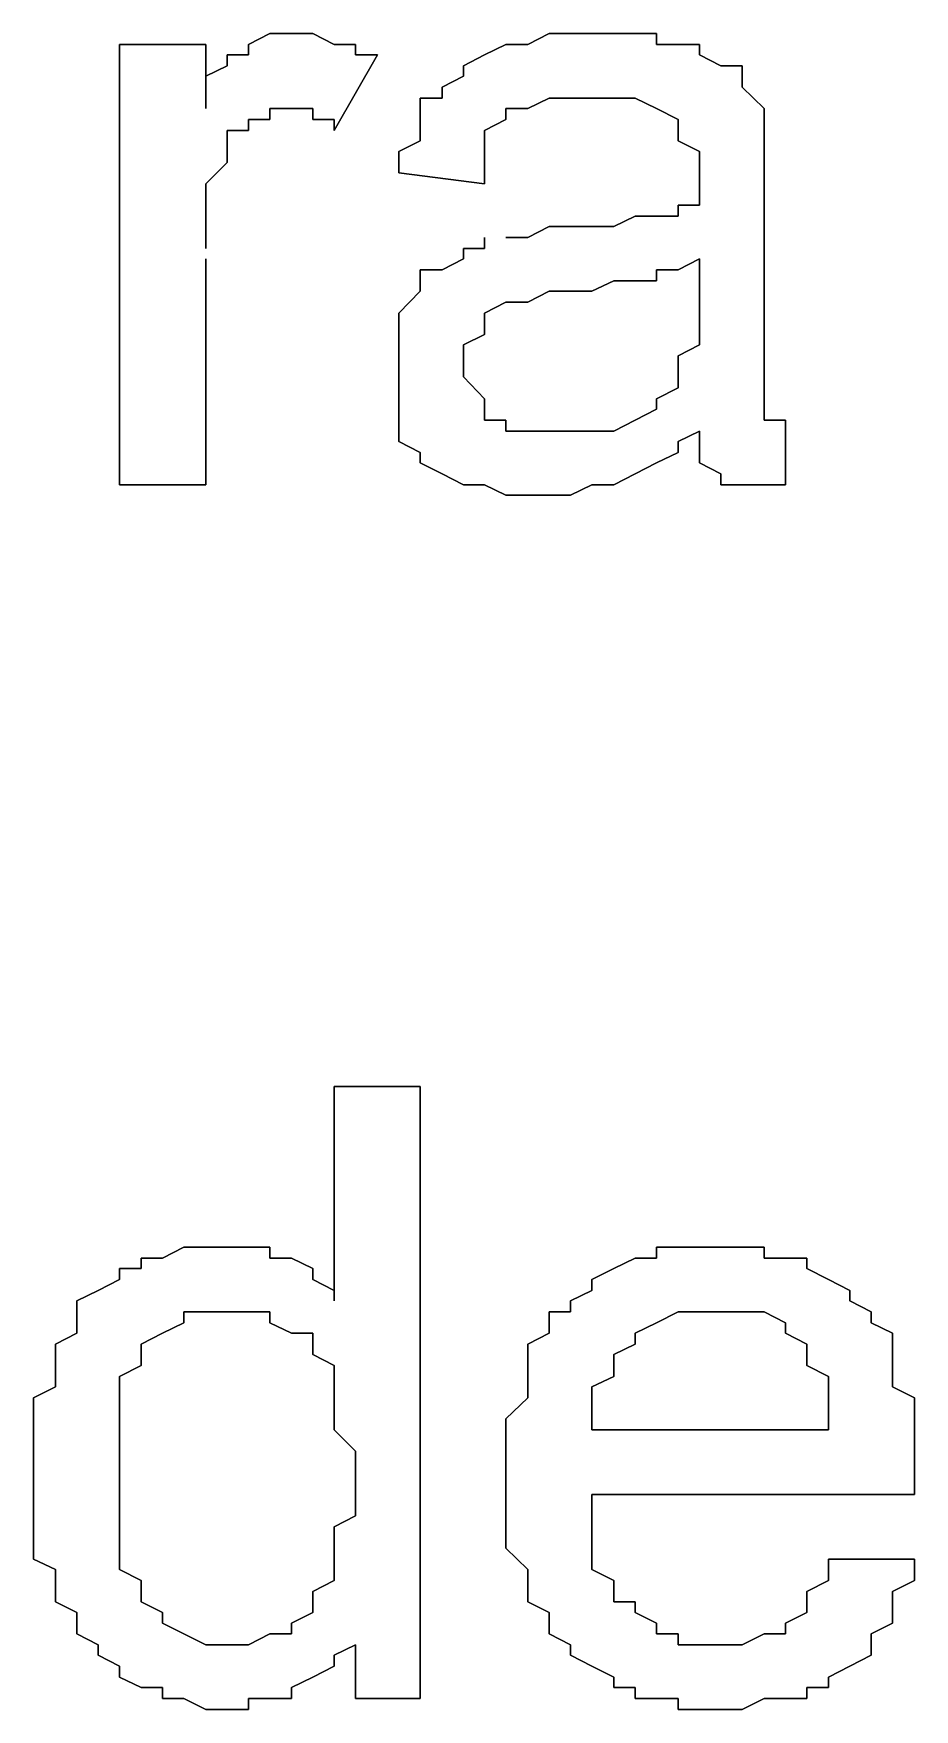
# Model space of a CAD drawing. Header units: metres. Extents: x 2.9 to 42.8, y 1.7 to 28.7.
# Drawn here: x 39.1195 to 39.2642, y 25.056 to 25.3312 of the extents above; entities that cross this region are included whole.
import ezdxf

# ---------------------------------------------------------------- set-up
doc = ezdxf.new("R2010")
doc.units = ezdxf.units.M
doc.layers.add('GRIS', color=8, linetype='Continuous')

msp = doc.modelspace()

# ---------------------------------------------------------------- linework, layer by layer
at = {"layer": 'GRIS', "lineweight": -3}
for points in [[(39.1583, 25.3312), (39.1548, 25.3294), (39.1583, 25.3312)], [(39.1619, 25.3312), (39.1583, 25.3312), (39.1619, 25.3312)], [(39.1654, 25.3312), (39.1619, 25.3312), (39.1654, 25.3312)], [(39.1689, 25.3294), (39.1654, 25.3312), (39.1689, 25.3294)], [(39.2042, 25.3312), (39.2007, 25.3294), (39.2042, 25.3312)], [(39.2077, 25.3312), (39.2042, 25.3312), (39.2077, 25.3312)], [(39.2112, 25.3312), (39.2077, 25.3312), (39.2112, 25.3312)], [(39.2148, 25.3312), (39.2112, 25.3312), (39.2148, 25.3312)], [(39.2183, 25.3312), (39.2148, 25.3312), (39.2183, 25.3312)], [(39.2218, 25.3312), (39.2183, 25.3312), (39.2218, 25.3312)], [(39.2218, 25.3294), (39.2218, 25.3312), (39.2218, 25.3294)], [(39.1478, 25.3294), (39.1336, 25.3294), (39.1478, 25.3294)], [(39.1336, 25.3294), (39.1336, 25.2571), (39.1336, 25.3294)], [(39.1478, 25.3189), (39.1478, 25.3294), (39.1478, 25.3189)], [(39.1548, 25.3277), (39.1513, 25.3277), (39.1548, 25.3277)], [(39.1513, 25.3277), (39.1513, 25.3259), (39.1513, 25.3277)], [(39.1548, 25.3294), (39.1548, 25.3277), (39.1548, 25.3294)], [(39.1724, 25.3294), (39.1689, 25.3294), (39.1724, 25.3294)], [(39.1689, 25.3153), (39.176, 25.3277), (39.1689, 25.3153)], [(39.1724, 25.3277), (39.1724, 25.3294), (39.1724, 25.3277)], [(39.176, 25.3277), (39.1724, 25.3277), (39.176, 25.3277)], [(39.1936, 25.3277), (39.1901, 25.3259), (39.1936, 25.3277)], [(39.1971, 25.3294), (39.1936, 25.3277), (39.1971, 25.3294)], [(39.2007, 25.3294), (39.1971, 25.3294), (39.2007, 25.3294)], [(39.2254, 25.3294), (39.2218, 25.3294), (39.2254, 25.3294)], [(39.2289, 25.3294), (39.2254, 25.3294), (39.2289, 25.3294)], [(39.2289, 25.3277), (39.2289, 25.3294), (39.2289, 25.3277)], [(39.2324, 25.3259), (39.2289, 25.3277), (39.2324, 25.3259)], [(39.1513, 25.3259), (39.1478, 25.3242), (39.1513, 25.3259)], [(39.1478, 25.3242), (39.1478, 25.3206), (39.1478, 25.3242)], [(39.1901, 25.3242), (39.1866, 25.3224), (39.1901, 25.3242)], [(39.1901, 25.3259), (39.1901, 25.3242), (39.1901, 25.3259)], [(39.2359, 25.3259), (39.2324, 25.3259), (39.2359, 25.3259)], [(39.2359, 25.3242), (39.2359, 25.3259), (39.2359, 25.3242)], [(39.2359, 25.3224), (39.2359, 25.3242), (39.2359, 25.3224)], [(39.1866, 25.3224), (39.1866, 25.3206), (39.1866, 25.3224)], [(39.2395, 25.3189), (39.2359, 25.3224), (39.2395, 25.3189)], [(39.1478, 25.3206), (39.1478, 25.3189), (39.1478, 25.3206)], [(39.1583, 25.3171), (39.1583, 25.3189), (39.1583, 25.3171)], [(39.1583, 25.3189), (39.1619, 25.3189), (39.1583, 25.3189)], [(39.1619, 25.3189), (39.1654, 25.3189), (39.1619, 25.3189)], [(39.1654, 25.3189), (39.1654, 25.3171), (39.1654, 25.3189)], [(39.1866, 25.3206), (39.183, 25.3206), (39.1866, 25.3206)], [(39.183, 25.3206), (39.183, 25.3189), (39.183, 25.3206)], [(39.183, 25.3189), (39.183, 25.3153), (39.183, 25.3189)], [(39.1971, 25.3171), (39.1971, 25.3189), (39.1971, 25.3171)], [(39.1971, 25.3189), (39.2007, 25.3189), (39.1971, 25.3189)], [(39.2007, 25.3189), (39.2042, 25.3206), (39.2007, 25.3189)], [(39.2042, 25.3206), (39.2077, 25.3206), (39.2042, 25.3206)], [(39.2077, 25.3206), (39.2112, 25.3206), (39.2077, 25.3206)], [(39.2112, 25.3206), (39.2148, 25.3206), (39.2112, 25.3206)], [(39.2148, 25.3206), (39.2183, 25.3206), (39.2148, 25.3206)], [(39.2183, 25.3206), (39.2218, 25.3189), (39.2183, 25.3206)], [(39.2218, 25.3189), (39.2254, 25.3171), (39.2218, 25.3189)], [(39.2395, 25.3171), (39.2395, 25.3189), (39.2395, 25.3171)], [(39.1548, 25.3153), (39.1548, 25.3171), (39.1548, 25.3153)], [(39.1548, 25.3171), (39.1583, 25.3171), (39.1548, 25.3171)], [(39.1654, 25.3171), (39.1689, 25.3171), (39.1654, 25.3171)], [(39.1689, 25.3171), (39.1689, 25.3153), (39.1689, 25.3171)], [(39.1936, 25.3153), (39.1971, 25.3171), (39.1936, 25.3153)], [(39.2254, 25.3171), (39.2254, 25.3153), (39.2254, 25.3171)], [(39.2395, 25.3153), (39.2395, 25.3171), (39.2395, 25.3153)], [(39.1513, 25.3118), (39.1513, 25.3153), (39.1513, 25.3118)], [(39.1513, 25.3153), (39.1548, 25.3153), (39.1513, 25.3153)], [(39.183, 25.3136), (39.1795, 25.3118), (39.183, 25.3136)], [(39.183, 25.3153), (39.183, 25.3136), (39.183, 25.3153)], [(39.1936, 25.3136), (39.1936, 25.3153), (39.1936, 25.3136)], [(39.1936, 25.31), (39.1936, 25.3136), (39.1936, 25.31)], [(39.2254, 25.3153), (39.2254, 25.3136), (39.2254, 25.3153)], [(39.2254, 25.3136), (39.2289, 25.3118), (39.2254, 25.3136)], [(39.2395, 25.3136), (39.2395, 25.3153), (39.2395, 25.3136)], [(39.2395, 25.3118), (39.2395, 25.3136), (39.2395, 25.3118)], [(39.1513, 25.31), (39.1513, 25.3118), (39.1513, 25.31)], [(39.1795, 25.3118), (39.1795, 25.3083), (39.1795, 25.3118)], [(39.2289, 25.3118), (39.2289, 25.31), (39.2289, 25.3118)], [(39.2395, 25.3083), (39.2395, 25.3118), (39.2395, 25.3083)], [(39.1478, 25.3065), (39.1513, 25.31), (39.1478, 25.3065)], [(39.1795, 25.3083), (39.1936, 25.3065), (39.1795, 25.3083)], [(39.1936, 25.3083), (39.1936, 25.31), (39.1936, 25.3083)], [(39.1936, 25.3065), (39.1936, 25.3083), (39.1936, 25.3065)], [(39.2289, 25.31), (39.2289, 25.3065), (39.2289, 25.31)], [(39.2395, 25.3065), (39.2395, 25.3083), (39.2395, 25.3065)], [(39.1478, 25.3047), (39.1478, 25.3065), (39.1478, 25.3047)], [(39.1478, 25.303), (39.1478, 25.3047), (39.1478, 25.303)], [(39.2289, 25.3065), (39.2289, 25.303), (39.2289, 25.3065)], [(39.2395, 25.303), (39.2395, 25.3065), (39.2395, 25.303)], [(39.1478, 25.2995), (39.1478, 25.303), (39.1478, 25.2995)], [(39.2289, 25.303), (39.2254, 25.303), (39.2289, 25.303)], [(39.2254, 25.303), (39.2254, 25.3012), (39.2254, 25.303)], [(39.2395, 25.2871), (39.2395, 25.303), (39.2395, 25.2871)], [(39.1478, 25.2977), (39.1478, 25.2995), (39.1478, 25.2977)], [(39.2042, 25.2995), (39.2007, 25.2977), (39.2042, 25.2995)], [(39.2077, 25.2995), (39.2042, 25.2995), (39.2077, 25.2995)], [(39.2112, 25.2995), (39.2077, 25.2995), (39.2112, 25.2995)], [(39.2148, 25.2995), (39.2112, 25.2995), (39.2148, 25.2995)], [(39.2183, 25.3012), (39.2148, 25.2995), (39.2183, 25.3012)], [(39.2218, 25.3012), (39.2183, 25.3012), (39.2218, 25.3012)], [(39.2254, 25.3012), (39.2218, 25.3012), (39.2254, 25.3012)], [(39.1478, 25.2959), (39.1478, 25.2977), (39.1478, 25.2959)], [(39.1936, 25.2977), (39.1936, 25.2959), (39.1936, 25.2977)], [(39.2007, 25.2977), (39.1971, 25.2977), (39.2007, 25.2977)], [(39.1478, 25.2571), (39.1478, 25.2942), (39.1478, 25.2571)], [(39.1901, 25.2942), (39.1866, 25.2924), (39.1901, 25.2942)], [(39.1936, 25.2959), (39.1901, 25.2959), (39.1936, 25.2959)], [(39.1901, 25.2959), (39.1901, 25.2942), (39.1901, 25.2959)], [(39.2254, 25.2924), (39.2289, 25.2942), (39.2254, 25.2924)], [(39.2289, 25.2942), (39.2289, 25.2889), (39.2289, 25.2942)], [(39.1866, 25.2924), (39.183, 25.2924), (39.1866, 25.2924)], [(39.183, 25.2924), (39.183, 25.2906), (39.183, 25.2924)], [(39.2218, 25.2906), (39.2218, 25.2924), (39.2218, 25.2906)], [(39.2218, 25.2924), (39.2254, 25.2924), (39.2218, 25.2924)], [(39.183, 25.2889), (39.1795, 25.2853), (39.183, 25.2889)], [(39.183, 25.2906), (39.183, 25.2889), (39.183, 25.2906)], [(39.2007, 25.2871), (39.2042, 25.2889), (39.2007, 25.2871)], [(39.2042, 25.2889), (39.2077, 25.2889), (39.2042, 25.2889)], [(39.2077, 25.2889), (39.2112, 25.2889), (39.2077, 25.2889)], [(39.2112, 25.2889), (39.2148, 25.2906), (39.2112, 25.2889)], [(39.2148, 25.2906), (39.2183, 25.2906), (39.2148, 25.2906)], [(39.2183, 25.2906), (39.2218, 25.2906), (39.2183, 25.2906)], [(39.2289, 25.2889), (39.2289, 25.2853), (39.2289, 25.2889)], [(39.1936, 25.2853), (39.1971, 25.2871), (39.1936, 25.2853)], [(39.1971, 25.2871), (39.2007, 25.2871), (39.1971, 25.2871)], [(39.2395, 25.2836), (39.2395, 25.2871), (39.2395, 25.2836)], [(39.1795, 25.2853), (39.1795, 25.2836), (39.1795, 25.2853)], [(39.1795, 25.2836), (39.1795, 25.2818), (39.1795, 25.2836)], [(39.1936, 25.2836), (39.1936, 25.2853), (39.1936, 25.2836)], [(39.1936, 25.2818), (39.1936, 25.2836), (39.1936, 25.2818)], [(39.2289, 25.2853), (39.2289, 25.2836), (39.2289, 25.2853)], [(39.2289, 25.2836), (39.2289, 25.2801), (39.2289, 25.2836)], [(39.2395, 25.2801), (39.2395, 25.2836), (39.2395, 25.2801)], [(39.1795, 25.2818), (39.1795, 25.2783), (39.1795, 25.2818)], [(39.1901, 25.2801), (39.1936, 25.2818), (39.1901, 25.2801)], [(39.1901, 25.2783), (39.1901, 25.2801), (39.1901, 25.2783)], [(39.2289, 25.2801), (39.2254, 25.2783), (39.2289, 25.2801)], [(39.2395, 25.2765), (39.2395, 25.2801), (39.2395, 25.2765)], [(39.1795, 25.2783), (39.1795, 25.2765), (39.1795, 25.2783)], [(39.1901, 25.2765), (39.1901, 25.2783), (39.1901, 25.2765)], [(39.2254, 25.2783), (39.2254, 25.2765), (39.2254, 25.2783)], [(39.1795, 25.2765), (39.1795, 25.273), (39.1795, 25.2765)], [(39.1901, 25.2748), (39.1901, 25.2765), (39.1901, 25.2748)], [(39.1936, 25.2712), (39.1901, 25.2748), (39.1936, 25.2712)], [(39.2254, 25.2765), (39.2254, 25.2748), (39.2254, 25.2765)], [(39.2254, 25.2748), (39.2254, 25.273), (39.2254, 25.2748)], [(39.2395, 25.2748), (39.2395, 25.2765), (39.2395, 25.2748)], [(39.2395, 25.273), (39.2395, 25.2748), (39.2395, 25.273)], [(39.1795, 25.273), (39.1795, 25.2712), (39.1795, 25.273)], [(39.2254, 25.273), (39.2218, 25.2712), (39.2254, 25.273)], [(39.2395, 25.2695), (39.2395, 25.273), (39.2395, 25.2695)], [(39.1795, 25.2712), (39.1795, 25.2695), (39.1795, 25.2712)], [(39.1795, 25.2695), (39.1795, 25.2677), (39.1795, 25.2695)], [(39.1936, 25.2695), (39.1936, 25.2712), (39.1936, 25.2695)], [(39.1936, 25.2677), (39.1936, 25.2695), (39.1936, 25.2677)], [(39.2218, 25.2695), (39.2183, 25.2677), (39.2218, 25.2695)], [(39.2218, 25.2712), (39.2218, 25.2695), (39.2218, 25.2712)], [(39.2395, 25.2677), (39.2395, 25.2695), (39.2395, 25.2677)], [(39.1795, 25.2677), (39.1795, 25.2642), (39.1795, 25.2677)], [(39.1971, 25.2677), (39.1936, 25.2677), (39.1971, 25.2677)], [(39.1971, 25.2659), (39.1971, 25.2677), (39.1971, 25.2659)], [(39.2183, 25.2677), (39.2148, 25.2659), (39.2183, 25.2677)], [(39.243, 25.2677), (39.2395, 25.2677), (39.243, 25.2677)], [(39.243, 25.2659), (39.243, 25.2677), (39.243, 25.2659)], [(39.1795, 25.2642), (39.183, 25.2624), (39.1795, 25.2642)], [(39.2007, 25.2659), (39.1971, 25.2659), (39.2007, 25.2659)], [(39.2042, 25.2659), (39.2007, 25.2659), (39.2042, 25.2659)], [(39.2077, 25.2659), (39.2042, 25.2659), (39.2077, 25.2659)], [(39.2112, 25.2659), (39.2077, 25.2659), (39.2112, 25.2659)], [(39.2148, 25.2659), (39.2112, 25.2659), (39.2148, 25.2659)], [(39.2254, 25.2642), (39.2289, 25.2659), (39.2254, 25.2642)], [(39.2254, 25.2624), (39.2254, 25.2642), (39.2254, 25.2624)], [(39.2289, 25.2659), (39.2289, 25.2642), (39.2289, 25.2659)], [(39.2289, 25.2642), (39.2289, 25.2607), (39.2289, 25.2642)], [(39.243, 25.2642), (39.243, 25.2659), (39.243, 25.2642)], [(39.243, 25.2607), (39.243, 25.2642), (39.243, 25.2607)], [(39.183, 25.2624), (39.183, 25.2607), (39.183, 25.2624)], [(39.183, 25.2607), (39.1866, 25.2589), (39.183, 25.2607)], [(39.2183, 25.2589), (39.2218, 25.2607), (39.2183, 25.2589)], [(39.2218, 25.2607), (39.2254, 25.2624), (39.2218, 25.2607)], [(39.2289, 25.2607), (39.2324, 25.2589), (39.2289, 25.2607)], [(39.243, 25.2589), (39.243, 25.2607), (39.243, 25.2589)], [(39.1866, 25.2589), (39.1901, 25.2571), (39.1866, 25.2589)], [(39.2148, 25.2571), (39.2183, 25.2589), (39.2148, 25.2571)], [(39.2324, 25.2589), (39.2324, 25.2571), (39.2324, 25.2589)], [(39.243, 25.2571), (39.243, 25.2589), (39.243, 25.2571)], [(39.1336, 25.2571), (39.1478, 25.2571), (39.1336, 25.2571)], [(39.1901, 25.2571), (39.1936, 25.2571), (39.1901, 25.2571)], [(39.1936, 25.2571), (39.1971, 25.2554), (39.1936, 25.2571)], [(39.1971, 25.2554), (39.2007, 25.2554), (39.1971, 25.2554)], [(39.2007, 25.2554), (39.2042, 25.2554), (39.2007, 25.2554)], [(39.2042, 25.2554), (39.2077, 25.2554), (39.2042, 25.2554)], [(39.2077, 25.2554), (39.2112, 25.2571), (39.2077, 25.2554)], [(39.2112, 25.2571), (39.2148, 25.2571), (39.2112, 25.2571)], [(39.2324, 25.2571), (39.243, 25.2571), (39.2324, 25.2571)], [(39.183, 25.1583), (39.1689, 25.1583), (39.183, 25.1583)], [(39.1689, 25.1583), (39.1689, 25.1231), (39.1689, 25.1583)], [(39.183, 25.0578), (39.183, 25.1583), (39.183, 25.0578)], [(39.1442, 25.1319), (39.1407, 25.1301), (39.1442, 25.1319)], [(39.1478, 25.1319), (39.1442, 25.1319), (39.1478, 25.1319)], [(39.1513, 25.1319), (39.1478, 25.1319), (39.1513, 25.1319)], [(39.1548, 25.1319), (39.1513, 25.1319), (39.1548, 25.1319)], [(39.1583, 25.1319), (39.1548, 25.1319), (39.1583, 25.1319)], [(39.1583, 25.1301), (39.1583, 25.1319), (39.1583, 25.1301)], [(39.2254, 25.1319), (39.2218, 25.1319), (39.2254, 25.1319)], [(39.2218, 25.1319), (39.2218, 25.1301), (39.2218, 25.1319)], [(39.2289, 25.1319), (39.2254, 25.1319), (39.2289, 25.1319)], [(39.2324, 25.1319), (39.2289, 25.1319), (39.2324, 25.1319)], [(39.2359, 25.1319), (39.2324, 25.1319), (39.2359, 25.1319)], [(39.2395, 25.1319), (39.2359, 25.1319), (39.2395, 25.1319)], [(39.2395, 25.1301), (39.2395, 25.1319), (39.2395, 25.1301)], [(39.1407, 25.1301), (39.1372, 25.1301), (39.1407, 25.1301)], [(39.1372, 25.1301), (39.1372, 25.1284), (39.1372, 25.1301)], [(39.1619, 25.1301), (39.1583, 25.1301), (39.1619, 25.1301)], [(39.1654, 25.1284), (39.1619, 25.1301), (39.1654, 25.1284)], [(39.2183, 25.1301), (39.2148, 25.1284), (39.2183, 25.1301)], [(39.2218, 25.1301), (39.2183, 25.1301), (39.2218, 25.1301)], [(39.243, 25.1301), (39.2395, 25.1301), (39.243, 25.1301)], [(39.2465, 25.1301), (39.243, 25.1301), (39.2465, 25.1301)], [(39.2465, 25.1284), (39.2465, 25.1301), (39.2465, 25.1284)], [(39.1336, 25.1266), (39.1301, 25.1248), (39.1336, 25.1266)], [(39.1372, 25.1284), (39.1336, 25.1284), (39.1372, 25.1284)], [(39.1336, 25.1284), (39.1336, 25.1266), (39.1336, 25.1284)], [(39.1654, 25.1266), (39.1654, 25.1284), (39.1654, 25.1266)], [(39.1689, 25.1248), (39.1654, 25.1266), (39.1689, 25.1248)], [(39.2148, 25.1284), (39.2112, 25.1266), (39.2148, 25.1284)], [(39.2112, 25.1266), (39.2112, 25.1248), (39.2112, 25.1266)], [(39.2501, 25.1266), (39.2465, 25.1284), (39.2501, 25.1266)], [(39.2536, 25.1248), (39.2501, 25.1266), (39.2536, 25.1248)], [(39.1301, 25.1248), (39.1266, 25.1231), (39.1301, 25.1248)], [(39.1266, 25.1231), (39.1266, 25.1213), (39.1266, 25.1231)], [(39.1689, 25.1231), (39.1689, 25.1248), (39.1689, 25.1231)], [(39.2112, 25.1248), (39.2077, 25.1231), (39.2112, 25.1248)], [(39.2077, 25.1231), (39.2077, 25.1213), (39.2077, 25.1231)], [(39.2536, 25.1231), (39.2536, 25.1248), (39.2536, 25.1231)], [(39.2571, 25.1213), (39.2536, 25.1231), (39.2571, 25.1213)], [(39.1266, 25.1213), (39.1266, 25.1178), (39.1266, 25.1213)], [(39.1442, 25.1195), (39.1442, 25.1213), (39.1442, 25.1195)], [(39.1442, 25.1213), (39.1478, 25.1213), (39.1442, 25.1213)], [(39.1478, 25.1213), (39.1513, 25.1213), (39.1478, 25.1213)], [(39.1513, 25.1213), (39.1548, 25.1213), (39.1513, 25.1213)], [(39.1548, 25.1213), (39.1583, 25.1213), (39.1548, 25.1213)], [(39.1583, 25.1213), (39.1583, 25.1195), (39.1583, 25.1213)], [(39.2077, 25.1213), (39.2042, 25.1213), (39.2077, 25.1213)], [(39.2042, 25.1213), (39.2042, 25.1195), (39.2042, 25.1213)], [(39.2218, 25.1195), (39.2254, 25.1213), (39.2218, 25.1195)], [(39.2254, 25.1213), (39.2289, 25.1213), (39.2254, 25.1213)], [(39.2289, 25.1213), (39.2324, 25.1213), (39.2289, 25.1213)], [(39.2324, 25.1213), (39.2359, 25.1213), (39.2324, 25.1213)], [(39.2359, 25.1213), (39.2395, 25.1213), (39.2359, 25.1213)], [(39.2395, 25.1213), (39.243, 25.1195), (39.2395, 25.1213)], [(39.2571, 25.1195), (39.2571, 25.1213), (39.2571, 25.1195)], [(39.1266, 25.1178), (39.1231, 25.116), (39.1266, 25.1178)], [(39.1372, 25.116), (39.1407, 25.1178), (39.1372, 25.116)], [(39.1407, 25.1178), (39.1442, 25.1195), (39.1407, 25.1178)], [(39.1583, 25.1195), (39.1619, 25.1178), (39.1583, 25.1195)], [(39.1619, 25.1178), (39.1654, 25.1178), (39.1619, 25.1178)], [(39.1654, 25.1178), (39.1654, 25.1143), (39.1654, 25.1178)], [(39.2042, 25.1178), (39.2007, 25.116), (39.2042, 25.1178)], [(39.2042, 25.1195), (39.2042, 25.1178), (39.2042, 25.1195)], [(39.2183, 25.1178), (39.2218, 25.1195), (39.2183, 25.1178)], [(39.2183, 25.116), (39.2183, 25.1178), (39.2183, 25.116)], [(39.243, 25.1195), (39.243, 25.1178), (39.243, 25.1195)], [(39.243, 25.1178), (39.2465, 25.116), (39.243, 25.1178)], [(39.2606, 25.1178), (39.2571, 25.1195), (39.2606, 25.1178)], [(39.2606, 25.116), (39.2606, 25.1178), (39.2606, 25.116)], [(39.1231, 25.116), (39.1231, 25.1143), (39.1231, 25.116)], [(39.1372, 25.1143), (39.1372, 25.116), (39.1372, 25.1143)], [(39.2007, 25.116), (39.2007, 25.1125), (39.2007, 25.116)], [(39.2148, 25.1143), (39.2183, 25.116), (39.2148, 25.1143)], [(39.2465, 25.116), (39.2465, 25.1143), (39.2465, 25.116)], [(39.2606, 25.1125), (39.2606, 25.116), (39.2606, 25.1125)], [(39.1231, 25.1143), (39.1231, 25.1125), (39.1231, 25.1143)], [(39.1231, 25.1125), (39.1231, 25.1107), (39.1231, 25.1125)], [(39.1336, 25.1107), (39.1372, 25.1125), (39.1336, 25.1107)], [(39.1372, 25.1125), (39.1372, 25.1143), (39.1372, 25.1125)], [(39.1654, 25.1143), (39.1689, 25.1125), (39.1654, 25.1143)], [(39.1689, 25.1125), (39.1689, 25.1107), (39.1689, 25.1125)], [(39.2007, 25.1125), (39.2007, 25.1107), (39.2007, 25.1125)], [(39.2148, 25.1125), (39.2148, 25.1143), (39.2148, 25.1125)], [(39.2148, 25.1107), (39.2148, 25.1125), (39.2148, 25.1107)], [(39.2465, 25.1143), (39.2465, 25.1125), (39.2465, 25.1143)], [(39.2465, 25.1125), (39.2501, 25.1107), (39.2465, 25.1125)], [(39.2606, 25.1107), (39.2606, 25.1125), (39.2606, 25.1107)], [(39.1231, 25.1107), (39.1231, 25.109), (39.1231, 25.1107)], [(39.1336, 25.109), (39.1336, 25.1107), (39.1336, 25.109)], [(39.1689, 25.1107), (39.1689, 25.109), (39.1689, 25.1107)], [(39.2007, 25.1107), (39.2007, 25.109), (39.2007, 25.1107)], [(39.2112, 25.109), (39.2148, 25.1107), (39.2112, 25.109)], [(39.2501, 25.1107), (39.2501, 25.109), (39.2501, 25.1107)], [(39.2606, 25.109), (39.2606, 25.1107), (39.2606, 25.109)], [(39.1231, 25.109), (39.1195, 25.1072), (39.1231, 25.109)], [(39.1195, 25.1072), (39.1195, 25.1037), (39.1195, 25.1072)], [(39.1336, 25.1054), (39.1336, 25.109), (39.1336, 25.1054)], [(39.1689, 25.109), (39.1689, 25.1072), (39.1689, 25.109)], [(39.1689, 25.1072), (39.1689, 25.1037), (39.1689, 25.1072)], [(39.2007, 25.1072), (39.1971, 25.1037), (39.2007, 25.1072)], [(39.2007, 25.109), (39.2007, 25.1072), (39.2007, 25.109)], [(39.2112, 25.1072), (39.2112, 25.109), (39.2112, 25.1072)], [(39.2112, 25.1037), (39.2112, 25.1072), (39.2112, 25.1037)], [(39.2501, 25.109), (39.2501, 25.1072), (39.2501, 25.109)], [(39.2501, 25.1072), (39.2501, 25.1037), (39.2501, 25.1072)], [(39.2642, 25.1072), (39.2606, 25.109), (39.2642, 25.1072)], [(39.2642, 25.1037), (39.2642, 25.1072), (39.2642, 25.1037)], [(39.1336, 25.1037), (39.1336, 25.1054), (39.1336, 25.1037)], [(39.1195, 25.1037), (39.1195, 25.1019), (39.1195, 25.1037)], [(39.1195, 25.1019), (39.1195, 25.1001), (39.1195, 25.1019)], [(39.1336, 25.1019), (39.1336, 25.1037), (39.1336, 25.1019)], [(39.1336, 25.0984), (39.1336, 25.1019), (39.1336, 25.0984)], [(39.1689, 25.1037), (39.1689, 25.1019), (39.1689, 25.1037)], [(39.1689, 25.1019), (39.1724, 25.0984), (39.1689, 25.1019)], [(39.1971, 25.1037), (39.1971, 25.1019), (39.1971, 25.1037)], [(39.1971, 25.1019), (39.1971, 25.1001), (39.1971, 25.1019)], [(39.2112, 25.1019), (39.2112, 25.1037), (39.2112, 25.1019)], [(39.2501, 25.1019), (39.2112, 25.1019), (39.2501, 25.1019)], [(39.2501, 25.1037), (39.2501, 25.1019), (39.2501, 25.1037)], [(39.2642, 25.1019), (39.2642, 25.1037), (39.2642, 25.1019)], [(39.2642, 25.0984), (39.2642, 25.1019), (39.2642, 25.0984)], [(39.1195, 25.1001), (39.1195, 25.0966), (39.1195, 25.1001)], [(39.1336, 25.0948), (39.1336, 25.0984), (39.1336, 25.0948)], [(39.1724, 25.0984), (39.1724, 25.0966), (39.1724, 25.0984)], [(39.1971, 25.1001), (39.1971, 25.0966), (39.1971, 25.1001)], [(39.2642, 25.0966), (39.2642, 25.0984), (39.2642, 25.0966)], [(39.1195, 25.0966), (39.1195, 25.0948), (39.1195, 25.0966)], [(39.1724, 25.0966), (39.1724, 25.0931), (39.1724, 25.0966)], [(39.1971, 25.0966), (39.1971, 25.0931), (39.1971, 25.0966)], [(39.2642, 25.0948), (39.2642, 25.0966), (39.2642, 25.0948)], [(39.1195, 25.0948), (39.1195, 25.0931), (39.1195, 25.0948)], [(39.1195, 25.0931), (39.1195, 25.0913), (39.1195, 25.0931)], [(39.1336, 25.0913), (39.1336, 25.0948), (39.1336, 25.0913)], [(39.1724, 25.0931), (39.1724, 25.0913), (39.1724, 25.0931)], [(39.1971, 25.0931), (39.1971, 25.0896), (39.1971, 25.0931)], [(39.2642, 25.0931), (39.2642, 25.0948), (39.2642, 25.0931)], [(39.2642, 25.0913), (39.2642, 25.0931), (39.2642, 25.0913)], [(39.1195, 25.0913), (39.1195, 25.0878), (39.1195, 25.0913)], [(39.1336, 25.0896), (39.1336, 25.0913), (39.1336, 25.0896)], [(39.1724, 25.0913), (39.1724, 25.0878), (39.1724, 25.0913)], [(39.2112, 25.0878), (39.2112, 25.0913), (39.2112, 25.0878)], [(39.2112, 25.0913), (39.2642, 25.0913), (39.2112, 25.0913)], [(39.1195, 25.0878), (39.1195, 25.086), (39.1195, 25.0878)], [(39.1336, 25.086), (39.1336, 25.0896), (39.1336, 25.086)], [(39.1724, 25.0878), (39.1689, 25.086), (39.1724, 25.0878)], [(39.1971, 25.0896), (39.1971, 25.0878), (39.1971, 25.0896)], [(39.1971, 25.0878), (39.1971, 25.0843), (39.1971, 25.0878)], [(39.2112, 25.086), (39.2112, 25.0878), (39.2112, 25.086)], [(39.1195, 25.086), (39.1195, 25.0843), (39.1195, 25.086)], [(39.1336, 25.0843), (39.1336, 25.086), (39.1336, 25.0843)], [(39.1689, 25.086), (39.1689, 25.0825), (39.1689, 25.086)], [(39.2112, 25.0843), (39.2112, 25.086), (39.2112, 25.0843)], [(39.1195, 25.0843), (39.1195, 25.0807), (39.1195, 25.0843)], [(39.1336, 25.0807), (39.1336, 25.0843), (39.1336, 25.0807)], [(39.1689, 25.0825), (39.1689, 25.0807), (39.1689, 25.0825)], [(39.1971, 25.0843), (39.1971, 25.0825), (39.1971, 25.0843)], [(39.1971, 25.0825), (39.2007, 25.079), (39.1971, 25.0825)], [(39.2112, 25.0807), (39.2112, 25.0843), (39.2112, 25.0807)], [(39.1195, 25.0807), (39.1231, 25.079), (39.1195, 25.0807)], [(39.1231, 25.079), (39.1231, 25.0772), (39.1231, 25.079)], [(39.1336, 25.079), (39.1336, 25.0807), (39.1336, 25.079)], [(39.1372, 25.0772), (39.1336, 25.079), (39.1372, 25.0772)], [(39.1689, 25.0807), (39.1689, 25.079), (39.1689, 25.0807)], [(39.1689, 25.079), (39.1689, 25.0772), (39.1689, 25.079)], [(39.2007, 25.079), (39.2007, 25.0772), (39.2007, 25.079)], [(39.2112, 25.079), (39.2112, 25.0807), (39.2112, 25.079)], [(39.2148, 25.0772), (39.2112, 25.079), (39.2148, 25.0772)], [(39.2501, 25.0807), (39.2501, 25.079), (39.2501, 25.0807)], [(39.2642, 25.0807), (39.2501, 25.0807), (39.2642, 25.0807)], [(39.2501, 25.079), (39.2501, 25.0772), (39.2501, 25.079)], [(39.2642, 25.0772), (39.2642, 25.0807), (39.2642, 25.0772)], [(39.1231, 25.0772), (39.1231, 25.0754), (39.1231, 25.0772)], [(39.1372, 25.0754), (39.1372, 25.0772), (39.1372, 25.0754)], [(39.1689, 25.0772), (39.1654, 25.0754), (39.1689, 25.0772)], [(39.2007, 25.0772), (39.2007, 25.0754), (39.2007, 25.0772)], [(39.2148, 25.0754), (39.2148, 25.0772), (39.2148, 25.0754)], [(39.2501, 25.0772), (39.2465, 25.0754), (39.2501, 25.0772)], [(39.2606, 25.0754), (39.2642, 25.0772), (39.2606, 25.0754)], [(39.1231, 25.0754), (39.1231, 25.0737), (39.1231, 25.0754)], [(39.1231, 25.0737), (39.1266, 25.0719), (39.1231, 25.0737)], [(39.1372, 25.0737), (39.1372, 25.0754), (39.1372, 25.0737)], [(39.1407, 25.0719), (39.1372, 25.0737), (39.1407, 25.0719)], [(39.1654, 25.0754), (39.1654, 25.0737), (39.1654, 25.0754)], [(39.1654, 25.0737), (39.1654, 25.0719), (39.1654, 25.0737)], [(39.2007, 25.0754), (39.2007, 25.0737), (39.2007, 25.0754)], [(39.2007, 25.0737), (39.2042, 25.0719), (39.2007, 25.0737)], [(39.2148, 25.0737), (39.2148, 25.0754), (39.2148, 25.0737)], [(39.2183, 25.0737), (39.2148, 25.0737), (39.2183, 25.0737)], [(39.2183, 25.0719), (39.2183, 25.0737), (39.2183, 25.0719)], [(39.2465, 25.0754), (39.2465, 25.0737), (39.2465, 25.0754)], [(39.2465, 25.0737), (39.2465, 25.0719), (39.2465, 25.0737)], [(39.2606, 25.0737), (39.2606, 25.0754), (39.2606, 25.0737)], [(39.2606, 25.0702), (39.2606, 25.0737), (39.2606, 25.0702)], [(39.1266, 25.0719), (39.1266, 25.0702), (39.1266, 25.0719)], [(39.1407, 25.0702), (39.1407, 25.0719), (39.1407, 25.0702)], [(39.1654, 25.0719), (39.1619, 25.0702), (39.1654, 25.0719)], [(39.2042, 25.0719), (39.2042, 25.0702), (39.2042, 25.0719)], [(39.2218, 25.0702), (39.2183, 25.0719), (39.2218, 25.0702)], [(39.2465, 25.0719), (39.243, 25.0702), (39.2465, 25.0719)], [(39.1266, 25.0702), (39.1266, 25.0684), (39.1266, 25.0702)], [(39.1266, 25.0684), (39.1301, 25.0666), (39.1266, 25.0684)], [(39.1442, 25.0684), (39.1407, 25.0702), (39.1442, 25.0684)], [(39.1478, 25.0666), (39.1442, 25.0684), (39.1478, 25.0666)], [(39.1583, 25.0684), (39.1548, 25.0666), (39.1583, 25.0684)], [(39.1619, 25.0684), (39.1583, 25.0684), (39.1619, 25.0684)], [(39.1619, 25.0702), (39.1619, 25.0684), (39.1619, 25.0702)], [(39.2042, 25.0702), (39.2042, 25.0684), (39.2042, 25.0702)], [(39.2042, 25.0684), (39.2077, 25.0666), (39.2042, 25.0684)], [(39.2218, 25.0684), (39.2218, 25.0702), (39.2218, 25.0684)], [(39.2254, 25.0684), (39.2218, 25.0684), (39.2254, 25.0684)], [(39.2254, 25.0666), (39.2254, 25.0684), (39.2254, 25.0666)], [(39.2395, 25.0684), (39.2359, 25.0666), (39.2395, 25.0684)], [(39.243, 25.0684), (39.2395, 25.0684), (39.243, 25.0684)], [(39.243, 25.0702), (39.243, 25.0684), (39.243, 25.0702)], [(39.2571, 25.0684), (39.2606, 25.0702), (39.2571, 25.0684)], [(39.2571, 25.0666), (39.2571, 25.0684), (39.2571, 25.0666)], [(39.1301, 25.0666), (39.1301, 25.0649), (39.1301, 25.0666)], [(39.1513, 25.0666), (39.1478, 25.0666), (39.1513, 25.0666)], [(39.1548, 25.0666), (39.1513, 25.0666), (39.1548, 25.0666)], [(39.1689, 25.0649), (39.1724, 25.0666), (39.1689, 25.0649)], [(39.1724, 25.0666), (39.1724, 25.0578), (39.1724, 25.0666)], [(39.2077, 25.0666), (39.2077, 25.0649), (39.2077, 25.0666)], [(39.2289, 25.0666), (39.2254, 25.0666), (39.2289, 25.0666)], [(39.2324, 25.0666), (39.2289, 25.0666), (39.2324, 25.0666)], [(39.2359, 25.0666), (39.2324, 25.0666), (39.2359, 25.0666)], [(39.2571, 25.0649), (39.2571, 25.0666), (39.2571, 25.0649)], [(39.1301, 25.0649), (39.1336, 25.0631), (39.1301, 25.0649)], [(39.1336, 25.0631), (39.1336, 25.0613), (39.1336, 25.0631)], [(39.1654, 25.0613), (39.1689, 25.0631), (39.1654, 25.0613)], [(39.1689, 25.0631), (39.1689, 25.0649), (39.1689, 25.0631)], [(39.2077, 25.0649), (39.2112, 25.0631), (39.2077, 25.0649)], [(39.2112, 25.0631), (39.2148, 25.0613), (39.2112, 25.0631)], [(39.2501, 25.0613), (39.2536, 25.0631), (39.2501, 25.0613)], [(39.2536, 25.0631), (39.2571, 25.0649), (39.2536, 25.0631)], [(39.1336, 25.0613), (39.1372, 25.0596), (39.1336, 25.0613)], [(39.1619, 25.0596), (39.1654, 25.0613), (39.1619, 25.0596)], [(39.2148, 25.0613), (39.2148, 25.0596), (39.2148, 25.0613)], [(39.2501, 25.0596), (39.2501, 25.0613), (39.2501, 25.0596)], [(39.1372, 25.0596), (39.1407, 25.0596), (39.1372, 25.0596)], [(39.1407, 25.0596), (39.1407, 25.0578), (39.1407, 25.0596)], [(39.1407, 25.0578), (39.1442, 25.0578), (39.1407, 25.0578)], [(39.1442, 25.0578), (39.1478, 25.056), (39.1442, 25.0578)], [(39.1548, 25.056), (39.1548, 25.0578), (39.1548, 25.056)], [(39.1548, 25.0578), (39.1583, 25.0578), (39.1548, 25.0578)], [(39.1583, 25.0578), (39.1619, 25.0578), (39.1583, 25.0578)], [(39.1619, 25.0578), (39.1619, 25.0596), (39.1619, 25.0578)], [(39.1724, 25.0578), (39.183, 25.0578), (39.1724, 25.0578)], [(39.2148, 25.0596), (39.2183, 25.0596), (39.2148, 25.0596)], [(39.2183, 25.0596), (39.2183, 25.0578), (39.2183, 25.0596)], [(39.2183, 25.0578), (39.2218, 25.0578), (39.2183, 25.0578)], [(39.2218, 25.0578), (39.2254, 25.0578), (39.2218, 25.0578)], [(39.2254, 25.0578), (39.2254, 25.056), (39.2254, 25.0578)], [(39.2359, 25.056), (39.2395, 25.0578), (39.2359, 25.056)], [(39.2395, 25.0578), (39.243, 25.0578), (39.2395, 25.0578)], [(39.243, 25.0578), (39.2465, 25.0578), (39.243, 25.0578)], [(39.2465, 25.0578), (39.2465, 25.0596), (39.2465, 25.0578)], [(39.2465, 25.0596), (39.2501, 25.0596), (39.2465, 25.0596)], [(39.1478, 25.056), (39.1513, 25.056), (39.1478, 25.056)], [(39.1513, 25.056), (39.1548, 25.056), (39.1513, 25.056)], [(39.2254, 25.056), (39.2289, 25.056), (39.2254, 25.056)], [(39.2289, 25.056), (39.2324, 25.056), (39.2289, 25.056)], [(39.2324, 25.056), (39.2359, 25.056), (39.2324, 25.056)]]:
    msp.add_lwpolyline(points, dxfattribs=at)

doc.saveas('drawing.dxf')
